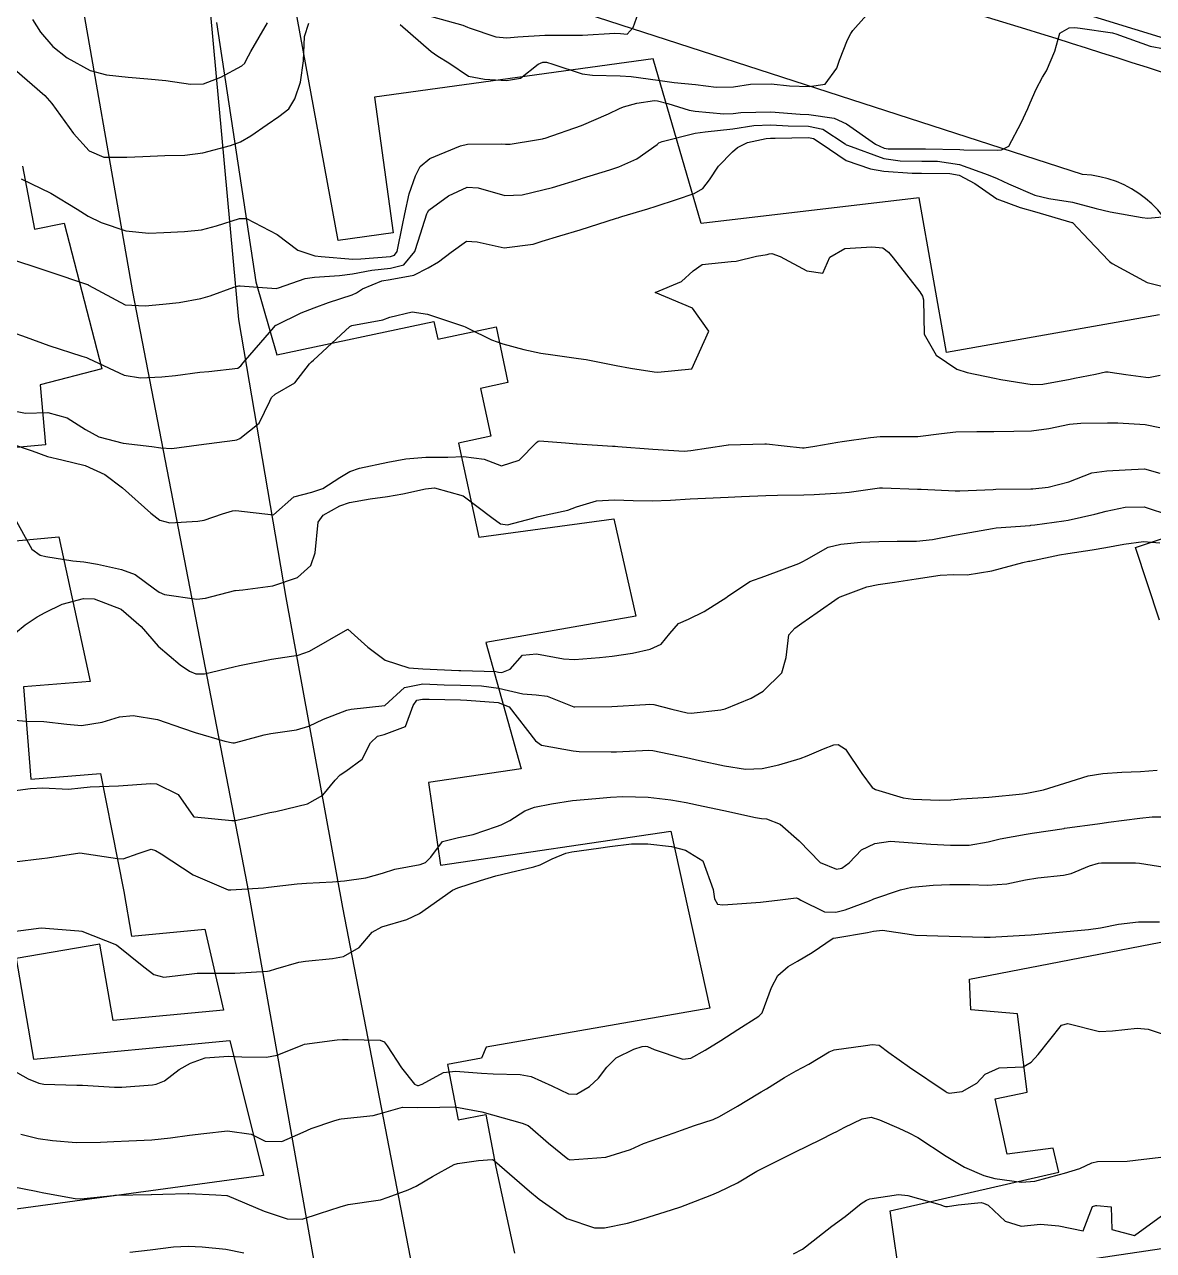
# Model space of a CAD drawing. Header units: metres. Extents: x 318500 to 325275, y 7408834 to 7428799.
# Drawn here: x 320807.5 to 320867.2, y 7424645.8 to 7424710.7 of the extents above; entities that cross this region are included whole.
import ezdxf

# ---------------------------------------------------------------- set-up
doc = ezdxf.new("R2010")
doc.units = ezdxf.units.M
doc.header["$MEASUREMENT"] = 0
for name, color, linetype in [('Curvas de Nivel 1m', 11, 'Continuous'), ('Curvas de Nivel 5m', 15, 'Continuous'), ('Edificações', 30, 'Continuous'), ('Vias Primárias', 230, 'Continuous')]:
    doc.layers.add(name, color=color, linetype=linetype)

msp = doc.modelspace()

# ---------------------------------------------------------------- linework, layer by layer
at = {"layer": 'Curvas de Nivel 1m', "flags": 128}
for points, elevation in [([(320827.376, 7424710.667), (320829.016, 7424709.239), (320829.366, 7424708.997), (320829.959, 7424708.636), (320831, 7424707.939), (320831.838, 7424707.767), (320832.997, 7424707.712), (320833.745, 7424707.836), (320834.674, 7424708.573), (320834.912, 7424708.67), (320835.011, 7424708.683), (320835.115, 7424708.673), (320835.457, 7424708.563), (320837.003, 7424708.055), (320837.538, 7424707.996), (320839.002, 7424707.945), (320839.597, 7424707.908), (320840.999, 7424707.73), (320841.867, 7424707.607), (320842.995, 7424707.487), (320844.078, 7424707.36), (320844.994, 7424707.37), (320845.9, 7424707.518), (320846.997, 7424707.528), (320847.965, 7424707.426), (320848.995, 7424707.394), (320849.848, 7424707.517), (320850.461, 7424708.358), (320850.595, 7424708.778), (320851.033, 7424709.853), (320851.194, 7424710.192), (320851.304, 7424710.347), (320853.06, 7424712.33)], 792), ([(320829.037, 7424711.096), (320830.694, 7424710.625), (320830.934, 7424710.526), (320831.029, 7424710.488), (320832.437, 7424710.012), (320833.024, 7424709.96), (320833.595, 7424710.014), (320835.025, 7424710.096), (320836.585, 7424710.106), (320837.026, 7424710.11), (320838.725, 7424710.213), (320839.027, 7424710.186), (320839.379, 7424710.154), (320839.691, 7424710.503), (320840.047, 7424711.498)], 791), ([(320807, 7424708.304), (320808.599, 7424706.916), (320808.974, 7424706.488), (320810.12, 7424704.898), (320810.941, 7424703.98), (320811.714, 7424703.655), (320812.938, 7424703.655), (320813.783, 7424703.692), (320814.939, 7424703.738), (320816, 7424703.758), (320816.941, 7424703.881), (320818.417, 7424704.26), (320818.947, 7424704.459), (320819.478, 7424704.772), (320820.344, 7424705.374), (320820.966, 7424705.794), (320821.502, 7424706.215), (320821.817, 7424706.742), (320822.11, 7424707.622), (320822.263, 7424708.737), (320822.314, 7424710.028), (320822.559, 7424710.735)], 792), ([(320807.351, 7424702.506), (320808.913, 7424701.748), (320810.309, 7424700.896), (320810.895, 7424700.538), (320811.578, 7424700.191), (320812.883, 7424699.754), (320814.086, 7424699.638), (320814.883, 7424699.669), (320815.98, 7424699.722), (320816.885, 7424699.814), (320817.668, 7424700.018), (320818.894, 7424700.41), (320819.256, 7424700.413), (320820.882, 7424699.563), (320821.974, 7424698.739), (320822.876, 7424698.443), (320823.201, 7424698.4), (320824.873, 7424698.255), (320825.294, 7424698.273), (320826.876, 7424698.408), (320827.08, 7424698.465), (320827.226, 7424698.667), (320827.51, 7424700.048), (320827.621, 7424700.663), (320827.863, 7424701.714), (320828.184, 7424702.657), (320828.428, 7424703.162), (320828.939, 7424703.582), (320830.576, 7424704.255), (320830.947, 7424704.342), (320832.715, 7424704.353), (320832.956, 7424704.338), (320833.198, 7424704.346), (320834.592, 7424704.574), (320834.907, 7424704.624), (320834.961, 7424704.635), (320835.05, 7424704.658), (320836.968, 7424705.33), (320838.399, 7424705.944), (320838.977, 7424706.225), (320839.177, 7424706.309), (320839.889, 7424706.501), (320840.831, 7424706.642), (320840.982, 7424706.629), (320841.531, 7424706.482), (320842.651, 7424706.14), (320842.976, 7424706.092), (320844.482, 7424705.944), (320844.975, 7424705.969), (320845.385, 7424706.017), (320846.976, 7424706.056), (320848.521, 7424705.933), (320848.975, 7424705.9), (320850.325, 7424705.711), (320850.971, 7424705.407), (320852.509, 7424704.335), (320852.957, 7424704.136), (320853.182, 7424704.101), (320854.957, 7424704.099), (320855.155, 7424704.099), (320856.957, 7424704.052), (320857.181, 7424704.043), (320858.957, 7424704.03), (320859.173, 7424704.031), (320859.549, 7424704.241), (320860.207, 7424705.466), (320860.562, 7424706.226), (320860.685, 7424706.523), (320860.995, 7424707.252), (320861.336, 7424707.886), (320861.549, 7424708.215), (320861.977, 7424709.259), (320862.245, 7424710.208), (320862.751, 7424710.494), (320863.043, 7424710.5), (320863.316, 7424710.469), (320865.041, 7424710.224), (320865.083, 7424710.212), (320865.213, 7424710.167), (320867.031, 7424709.525), (320867.777, 7424709.384)], 793), ([(320807.949, 7424710.926), (320808.369, 7424710.265), (320809.016, 7424709.511), (320809.771, 7424708.902), (320811, 7424708.236), (320811.862, 7424708.012), (320812.995, 7424707.89), (320814.041, 7424707.798), (320814.993, 7424707.707), (320816.303, 7424707.504), (320816.991, 7424707.527), (320817.904, 7424707.889), (320819.006, 7424708.486), (320819.163, 7424708.622), (320819.247, 7424708.776), (320819.477, 7424709.235), (320820.358, 7424710.76)], 791), ([(320806.863, 7424698.24), (320807.851, 7424697.916), (320808.857, 7424697.586), (320810.801, 7424696.94), (320810.85, 7424696.921), (320810.873, 7424696.912), (320810.91, 7424696.889), (320812.835, 7424695.846), (320813.892, 7424695.787), (320814.836, 7424695.883), (320815.694, 7424695.965), (320816.84, 7424696.176), (320817.333, 7424696.312), (320818.589, 7424696.784), (320818.851, 7424696.855), (320818.926, 7424696.854), (320820.102, 7424696.761), (320820.849, 7424696.716), (320820.877, 7424696.723), (320820.943, 7424696.749), (320822.35, 7424697.241), (320822.859, 7424697.307), (320824.17, 7424697.4), (320824.862, 7424697.482), (320825.88, 7424697.669), (320826.867, 7424697.786), (320827.568, 7424697.964), (320828.152, 7424698.657), (320828.338, 7424699.202), (320828.795, 7424700.651), (320828.826, 7424700.726), (320828.903, 7424700.842), (320829.935, 7424701.614), (320830.922, 7424702.074), (320831.508, 7424702.024), (320832.916, 7424701.629), (320833.829, 7424701.668), (320834.92, 7424701.917), (320835.432, 7424702.053), (320836.93, 7424702.514), (320836.951, 7424702.519), (320837.013, 7424702.539), (320838.47, 7424702.984), (320838.939, 7424703.132), (320839.889, 7424703.558), (320840.957, 7424704.32), (320841.047, 7424704.401), (320841.232, 7424704.486), (320842.965, 7424704.924), (320843.5, 7424704.987), (320844.967, 7424705.158), (320846.068, 7424705.32), (320846.969, 7424705.355), (320847.886, 7424705.313), (320848.969, 7424705.287), (320849.728, 7424705.129), (320850.899, 7424704.351), (320850.959, 7424704.308), (320851.03, 7424704.279), (320852.949, 7424703.58), (320853.813, 7424703.451), (320854.947, 7424703.447), (320855.788, 7424703.447), (320856.945, 7424703.272), (320858.469, 7424702.722), (320858.934, 7424702.523), (320859.541, 7424702.241), (320860.921, 7424701.64), (320861.661, 7424701.466), (320862.916, 7424701.271), (320864.162, 7424700.931), (320864.909, 7424700.753), (320866.595, 7424700.455), (320866.904, 7424700.422), (320868.46, 7424700.571)], 794), ([(320806.76, 7424690.268), (320807.568, 7424690.118), (320808.759, 7424690.153), (320809.782, 7424689.868), (320810.746, 7424689.254), (320811.459, 7424688.873), (320812.737, 7424688.539), (320814.258, 7424688.36), (320814.735, 7424688.288), (320815.303, 7424688.255), (320816.736, 7424688.451), (320818.646, 7424688.688), (320818.739, 7424688.714), (320818.898, 7424688.778), (320819.922, 7424689.593), (320820.488, 7424690.754), (320820.582, 7424690.943), (320820.776, 7424691.126), (320821.811, 7424691.714), (320822.594, 7424692.732), (320822.697, 7424692.836), (320822.802, 7424692.928), (320824.716, 7424694.702), (320824.785, 7424694.736), (320824.821, 7424694.746), (320826.456, 7424695.045), (320826.828, 7424695.189), (320828.012, 7424695.478), (320828.83, 7424695.349), (320830.726, 7424694.716), (320830.821, 7424694.677), (320830.955, 7424694.618), (320832.206, 7424693.991), (320832.812, 7424693.785), (320833.911, 7424693.477), (320834.807, 7424693.288), (320835.45, 7424693.203), (320836.805, 7424693.013), (320837.217, 7424692.946), (320838.801, 7424692.644), (320839.553, 7424692.502), (320840.797, 7424692.301), (320840.991, 7424692.293), (320842.8, 7424692.46), (320843.704, 7424694.447), (320842.838, 7424695.677), (320840.85, 7424696.49), (320842.242, 7424697.086), (320842.868, 7424697.647), (320843.341, 7424697.985), (320844.875, 7424698.128), (320845.143, 7424698.16), (320846.212, 7424698.417), (320846.783, 7424698.509), (320846.881, 7424698.536), (320847.034, 7424698.56), (320847.472, 7424698.401), (320848.869, 7424697.647), (320849.716, 7424697.518), (320850.094, 7424698.362), (320850.885, 7424698.818), (320852.318, 7424698.903), (320852.885, 7424698.854), (320853.193, 7424698.635), (320853.434, 7424698.322), (320854.853, 7424696.529), (320854.989, 7424696.298), (320855.037, 7424696.107), (320855.085, 7424694.296), (320855.706, 7424693.183), (320856.802, 7424692.441), (320857.354, 7424692.264), (320858.796, 7424691.967), (320859.138, 7424691.902), (320860.791, 7424691.629), (320861.344, 7424691.659), (320862.796, 7424691.921), (320863.026, 7424691.959), (320864.129, 7424692.177), (320864.662, 7424692.311), (320864.801, 7424692.305), (320864.912, 7424692.28), (320865.73, 7424692.156), (320866.798, 7424692.012), (320866.928, 7424692.009), (320867.558, 7424692.129)], 796), ([(320806.736, 7424688.539), (320807.927, 7424688.118), (320808.729, 7424687.823), (320809.487, 7424687.658), (320810.725, 7424687.356), (320811.76, 7424686.87), (320812.71, 7424686.163), (320814.191, 7424684.837), (320814.684, 7424684.456), (320815.196, 7424684.311), (320816.684, 7424684.4), (320817.023, 7424684.467), (320817.996, 7424684.79), (320818.52, 7424684.955), (320818.693, 7424684.966), (320820.69, 7424684.75), (320821.753, 7424685.691), (320822.708, 7424685.948), (320823.298, 7424686.134), (320824.193, 7424686.708), (320824.723, 7424687.039), (320825.234, 7424687.201), (320826.729, 7424687.52), (320827.687, 7424687.703), (320828.731, 7424687.794), (320829.897, 7424687.798), (320830.732, 7424687.824), (320831.817, 7424687.69), (320832.727, 7424687.332), (320833.675, 7424687.637), (320834.584, 7424688.572), (320834.67, 7424688.642), (320834.741, 7424688.655), (320836.113, 7424688.549), (320836.699, 7424688.5), (320836.74, 7424688.499), (320838.605, 7424688.378), (320838.739, 7424688.369), (320838.889, 7424688.358), (320840.737, 7424688.212), (320842.385, 7424688.114), (320842.737, 7424688.135), (320844.609, 7424688.432), (320844.72, 7424688.451), (320844.74, 7424688.451), (320846.654, 7424688.498), (320846.741, 7424688.496), (320847.686, 7424688.396), (320848.644, 7424688.287), (320848.739, 7424688.288), (320849.297, 7424688.372), (320850.515, 7424688.582), (320850.744, 7424688.614), (320852.246, 7424688.837), (320852.748, 7424688.884), (320854.177, 7424688.881), (320854.749, 7424688.889), (320855.991, 7424689.041), (320856.753, 7424689.138), (320857.856, 7424689.156), (320858.753, 7424689.144), (320859.818, 7424689.17), (320860.754, 7424689.185), (320861.664, 7424689.298), (320862.76, 7424689.532), (320863.354, 7424689.591), (320864.762, 7424689.607), (320865.314, 7424689.61), (320866.761, 7424689.521), (320867.532, 7424689.354)], 797), ([(320806.918, 7424684.705), (320807.908, 7424682.921), (320808.35, 7424682.608), (320808.656, 7424682.532), (320810.075, 7424682.309), (320810.654, 7424682.25), (320811.389, 7424682.137), (320812.65, 7424681.855), (320813.379, 7424681.581), (320814.396, 7424680.834), (320814.637, 7424680.654), (320814.924, 7424680.537), (320816.632, 7424680.283), (320817.096, 7424680.332), (320818.639, 7424680.734), (320818.676, 7424680.743), (320819.064, 7424680.774), (320820.642, 7424680.989), (320821.955, 7424681.429), (320822.653, 7424682.056), (320822.889, 7424682.727), (320823.052, 7424684.357), (320823.302, 7424684.721), (320824.192, 7424685.213), (320824.7, 7424685.4), (320825.796, 7424685.591), (320826.706, 7424685.71), (320827.524, 7424685.845), (320828.712, 7424686.12), (320829.191, 7424686.165), (320830.707, 7424685.743), (320832.232, 7424684.597), (320832.685, 7424684.263), (320833.057, 7424684.214), (320834.398, 7424684.573), (320834.625, 7424684.636), (320834.691, 7424684.651), (320836.25, 7424684.993), (320836.699, 7424685.157), (320837.749, 7424685.48), (320838.705, 7424685.534), (320839.699, 7424685.506), (320840.705, 7424685.489), (320841.668, 7424685.513), (320842.707, 7424685.586), (320843.523, 7424685.632), (320844.709, 7424685.68), (320845.42, 7424685.712), (320846.71, 7424685.771), (320847.326, 7424685.786), (320848.711, 7424685.797), (320849.27, 7424685.813), (320850.713, 7424685.899), (320851.122, 7424685.938), (320852.718, 7424686.167), (320852.871, 7424686.174), (320854.717, 7424686.106), (320854.914, 7424686.1), (320856.716, 7424686.01), (320856.971, 7424686.012), (320858.718, 7424686.09), (320858.872, 7424686.094), (320860.718, 7424686.112), (320860.823, 7424686.114), (320861.629, 7424686.206), (320862.723, 7424686.493), (320863.942, 7424686.964), (320864.729, 7424687.075), (320865.696, 7424687.122), (320866.73, 7424687.167), (320867.541, 7424686.941)], 798), ([(320807.04, 7424678.497), (320807.562, 7424678.926), (320808.186, 7424679.347), (320808.62, 7424679.583), (320809.508, 7424680.016), (320810.632, 7424680.323), (320811.204, 7424680.302), (320812.623, 7424679.755), (320813.682, 7424678.844), (320814.595, 7424677.799), (320815.756, 7424676.812), (320816.247, 7424676.476), (320816.575, 7424676.337), (320817.031, 7424676.34), (320818.579, 7424676.704), (320818.884, 7424676.775), (320820.585, 7424677.111), (320821.996, 7424677.329), (320822.592, 7424677.527), (320824.61, 7424678.7), (320825.665, 7424677.753), (320826.586, 7424677.052), (320827.83, 7424676.657), (320828.58, 7424676.608), (320830.472, 7424676.514), (320830.579, 7424676.509), (320832.437, 7424676.451), (320832.578, 7424676.429), (320832.756, 7424676.41), (320833.195, 7424676.584), (320833.852, 7424677.317), (320834.592, 7424677.401), (320836.013, 7424677.125), (320836.588, 7424677.086), (320837.914, 7424677.197), (320838.591, 7424677.262), (320839.664, 7424677.429), (320840.597, 7424677.648), (320841.176, 7424677.907), (320841.633, 7424678.475), (320842.092, 7424678.993), (320842.622, 7424679.23), (320843.447, 7424679.628), (320844.639, 7424680.393), (320844.664, 7424680.406), (320844.689, 7424680.43), (320845.855, 7424681.211), (320846.651, 7424681.498), (320848.446, 7424682.172), (320848.659, 7424682.268), (320848.854, 7424682.377), (320850.005, 7424683.025), (320850.673, 7424683.189), (320851.725, 7424683.289), (320852.675, 7424683.337), (320853.646, 7424683.345), (320854.676, 7424683.356), (320855.521, 7424683.444), (320856.681, 7424683.666), (320857.191, 7424683.756), (320858.687, 7424684.024), (320858.888, 7424684.046), (320860.689, 7424684.185), (320860.722, 7424684.187), (320860.927, 7424684.216), (320862.463, 7424684.424), (320862.694, 7424684.463), (320864.093, 7424684.782), (320864.701, 7424684.934), (320865.709, 7424685.151), (320866.705, 7424685.166), (320868.104, 7424684.714)], 799), ([(320806.492, 7424670.093), (320807.847, 7424670.273), (320808.494, 7424670.302), (320809.843, 7424670.239), (320810.494, 7424670.312), (320811.001, 7424670.369), (320812.496, 7424670.415), (320814.196, 7424670.533), (320814.497, 7424670.523), (320815.64, 7424669.961), (320816.46, 7424668.8), (320816.48, 7424668.779), (320816.512, 7424668.767), (320818.477, 7424668.577), (320818.664, 7424668.59), (320819.469, 7424668.765), (320820.482, 7424668.998), (320820.803, 7424669.065), (320822.487, 7424669.462), (320823.29, 7424669.914), (320823.939, 7424670.706), (320824.209, 7424671), (320824.507, 7424671.188), (320825.375, 7424671.83), (320825.804, 7424672.681), (320826.174, 7424673.037), (320826.537, 7424673.122), (320827.655, 7424673.547), (320828.058, 7424674.655), (320828.269, 7424674.947), (320828.564, 7424675.005), (320828.908, 7424674.989), (320830.563, 7424674.959), (320830.901, 7424674.952), (320832.562, 7424674.819), (320833.144, 7424674.584), (320834.533, 7424672.797), (320834.848, 7424672.565), (320836.526, 7424672.256), (320836.833, 7424672.227), (320838.525, 7424672.209), (320838.817, 7424672.216), (320840.527, 7424672.297), (320840.734, 7424672.279), (320842.522, 7424671.908), (320843.209, 7424671.761), (320844.516, 7424671.466), (320845.638, 7424671.293), (320846.514, 7424671.323), (320847.392, 7424671.522), (320848.522, 7424671.868), (320848.895, 7424672.004), (320849.756, 7424672.362), (320850.3, 7424672.587), (320850.534, 7424672.595), (320850.915, 7424672.346), (320851.783, 7424671.066), (320852.329, 7424670.332), (320852.499, 7424670.223), (320853.974, 7424669.787), (320854.494, 7424669.701), (320855.868, 7424669.654), (320856.494, 7424669.679), (320857.04, 7424669.719), (320858.496, 7424669.819), (320860.269, 7424669.995), (320860.498, 7424670.026), (320861.38, 7424670.207), (320862.231, 7424670.468), (320862.506, 7424670.562), (320863.744, 7424670.945), (320864.514, 7424671.072), (320865.53, 7424671.14), (320866.516, 7424671.176), (320867.403, 7424671.24)], 801), ([(320806.983, 7424666.391), (320808.445, 7424666.573), (320808.743, 7424666.608), (320810.45, 7424666.88), (320812.446, 7424666.579), (320812.743, 7424666.558), (320813.538, 7424666.844), (320814.225, 7424667.062), (320814.453, 7424667.002), (320814.74, 7424666.826), (320816.434, 7424665.701), (320818.281, 7424664.922), (320818.422, 7424664.908), (320820.153, 7424665.026), (320820.425, 7424665.056), (320821.927, 7424665.228), (320822.428, 7424665.263), (320823.805, 7424665.331), (320824.43, 7424665.398), (320825.559, 7424665.557), (320826.437, 7424665.805), (320827.089, 7424666.015), (320828.444, 7424666.259), (320828.725, 7424666.366), (320829, 7424666.642), (320829.623, 7424667.472), (320830.466, 7424667.677), (320831.237, 7424667.84), (320832.475, 7424668.271), (320832.713, 7424668.351), (320833.17, 7424668.583), (320833.97, 7424669.09), (320834.487, 7424669.289), (320835.387, 7424669.454), (320836.491, 7424669.632), (320837.722, 7424669.752), (320838.493, 7424669.813), (320839.145, 7424669.852), (320840.493, 7424669.821), (320841.691, 7424669.671), (320842.491, 7424669.528), (320843.388, 7424669.346), (320844.487, 7424669.102), (320846.156, 7424668.741), (320846.483, 7424668.694), (320846.738, 7424668.662), (320847.473, 7424668.395), (320848.467, 7424667.501), (320849.587, 7424666.363), (320850.445, 7424666.016), (320850.726, 7424666.067), (320851.116, 7424666.343), (320851.767, 7424667.031), (320852.466, 7424667.372), (320853.297, 7424667.488), (320854.467, 7424667.407), (320855.422, 7424667.33), (320856.465, 7424667.275), (320857.454, 7424667.271), (320858.468, 7424667.456), (320859.092, 7424667.619), (320860.475, 7424667.865), (320860.782, 7424667.909), (320862.48, 7424668.167), (320862.498, 7424668.172), (320862.637, 7424668.188), (320864.243, 7424668.412), (320864.483, 7424668.447), (320864.814, 7424668.496), (320866.486, 7424668.707), (320867.133, 7424668.777), (320868.487, 7424668.767)], 802), ([(320806.654, 7424662.678), (320808.4, 7424662.91), (320810.398, 7424662.754), (320810.546, 7424662.73), (320812.387, 7424662.016), (320813.824, 7424660.838), (320814.364, 7424660.431), (320814.878, 7424660.306), (320816.365, 7424660.48), (320816.656, 7424660.507), (320818.366, 7424660.511), (320818.632, 7424660.51), (320820.368, 7424660.617), (320820.477, 7424660.64), (320820.811, 7424660.743), (320822.018, 7424661.083), (320822.376, 7424661.15), (320823.801, 7424661.283), (320824.38, 7424661.386), (320825.209, 7424661.867), (320825.891, 7424662.678), (320826.403, 7424662.959), (320827.723, 7424663.34), (320828.41, 7424663.668), (320829.768, 7424664.63), (320830.152, 7424664.896), (320830.426, 7424665.025), (320831.627, 7424665.407), (320832.436, 7424665.656), (320833.183, 7424665.838), (320834.443, 7424666.129), (320834.773, 7424666.237), (320835.41, 7424666.556), (320836.142, 7424666.857), (320836.456, 7424666.924), (320837.861, 7424667.117), (320838.46, 7424667.206), (320839.609, 7424667.353), (320840.463, 7424667.349), (320841.729, 7424667.203), (320842.458, 7424667.021), (320843.386, 7424666.446), (320843.932, 7424664.933), (320843.994, 7424664.436), (320844.148, 7424664.165), (320844.417, 7424664.117), (320844.705, 7424664.139), (320846.419, 7424664.266), (320847.473, 7424664.394), (320848.308, 7424664.495), (320848.421, 7424664.463), (320848.567, 7424664.378), (320849.803, 7424663.749), (320850.414, 7424663.736), (320850.907, 7424663.853), (320852.188, 7424664.332), (320852.342, 7424664.41), (320852.422, 7424664.443), (320853.824, 7424664.914), (320854.431, 7424665.058), (320855.558, 7424665.158), (320856.434, 7424665.191), (320857.491, 7424665.203), (320858.434, 7424665.167), (320859.445, 7424665.225), (320860.438, 7424665.444), (320861.095, 7424665.556), (320862.443, 7424665.69), (320862.842, 7424665.788), (320863.809, 7424666.176), (320864.295, 7424666.329), (320864.453, 7424666.347), (320866.256, 7424666.34), (320866.453, 7424666.33), (320867.799, 7424666.12)], 803), ([(320806.302, 7424655.716), (320807.717, 7424654.919), (320808.287, 7424654.69), (320808.543, 7424654.649), (320810.286, 7424654.595), (320810.582, 7424654.581), (320812.284, 7424654.481), (320812.659, 7424654.48), (320814.287, 7424654.604), (320814.479, 7424654.635), (320814.915, 7424654.821), (320815.69, 7424655.419), (320816.304, 7424655.75), (320817.071, 7424656.03), (320818.31, 7424656.125), (320819.002, 7424656.078), (320820.31, 7424656.073), (320820.88, 7424656.173), (320822.231, 7424656.721), (320822.32, 7424656.748), (320824.046, 7424656.979), (320824.323, 7424656.998), (320824.626, 7424656.999), (320826.323, 7424656.972), (320826.536, 7424656.88), (320826.692, 7424656.664), (320827.456, 7424655.499), (320828.133, 7424654.642), (320828.289, 7424654.575), (320828.353, 7424654.576), (320828.535, 7424654.638), (320829.665, 7424655.261), (320830.301, 7424655.325), (320831.684, 7424655.215), (320832.299, 7424655.188), (320833.715, 7424655.16), (320834.297, 7424655.055), (320835.395, 7424654.553), (320836.284, 7424654.122), (320836.702, 7424654.116), (320837.384, 7424654.524), (320837.861, 7424654.952), (320838.305, 7424655.532), (320838.791, 7424656.027), (320839.739, 7424656.496), (320840.178, 7424656.635), (320840.322, 7424656.652), (320840.461, 7424656.628), (320840.807, 7424656.483), (320842.313, 7424655.962), (320842.747, 7424656.02), (320843.506, 7424656.442), (320844.325, 7424656.958), (320845.22, 7424657.532), (320846.338, 7424658.24), (320846.509, 7424658.407), (320847.008, 7424659.753), (320847.349, 7424660.395), (320847.894, 7424660.87), (320848.382, 7424661.15), (320849.151, 7424661.606), (320850.27, 7424662.352), (320850.4, 7424662.385), (320852.079, 7424662.657), (320852.404, 7424662.73), (320852.87, 7424662.788), (320854.402, 7424662.546), (320854.625, 7424662.52), (320856.402, 7424662.47), (320858.245, 7424662.408), (320858.402, 7424662.408), (320858.568, 7424662.414), (320860.403, 7424662.515), (320860.73, 7424662.542), (320862.405, 7424662.702), (320863.763, 7424662.82), (320864.407, 7424662.914), (320865.349, 7424663.095), (320866.411, 7424663.216), (320867.513, 7424663.225)], 804), ([(320806.216, 7424649.353), (320808.139, 7424648.983), (320808.211, 7424648.967), (320808.535, 7424648.905), (320810.206, 7424648.593), (320810.497, 7424648.586), (320812.209, 7424648.761), (320812.3, 7424648.767), (320814.21, 7424648.805), (320814.236, 7424648.803), (320814.829, 7424648.821), (320816.155, 7424648.857), (320816.211, 7424648.854), (320817.627, 7424648.786), (320818.21, 7424648.754), (320818.242, 7424648.747), (320820.198, 7424647.927), (320821.404, 7424647.519), (320822.192, 7424647.507), (320823.109, 7424647.799), (320824.202, 7424648.162), (320824.626, 7424648.271), (320826.208, 7424648.504), (320826.344, 7424648.531), (320826.744, 7424648.662), (320827.808, 7424649.054), (320828.219, 7424649.25), (320829.092, 7424649.767), (320830.237, 7424650.4), (320830.403, 7424650.452), (320831.514, 7424650.601), (320832.241, 7424650.652), (320832.292, 7424650.641), (320832.36, 7424650.588), (320834.216, 7424648.989), (320834.719, 7424648.555), (320836.195, 7424647.532), (320837.659, 7424647.047), (320838.188, 7424647.049), (320839.404, 7424647.292), (320840.2, 7424647.513), (320841.728, 7424647.99), (320842.207, 7424648.152), (320842.984, 7424648.448), (320843.854, 7424648.797), (320844.218, 7424648.946), (320845.213, 7424649.433), (320846.234, 7424650.039), (320846.472, 7424650.171), (320846.935, 7424650.4), (320848.247, 7424651.045), (320849.624, 7424651.723), (320850.265, 7424652.043), (320850.47, 7424652.145), (320850.846, 7424652.344), (320851.793, 7424652.816), (320852.276, 7424652.902), (320852.715, 7424652.764), (320853.747, 7424652.308), (320854.267, 7424652.075), (320854.742, 7424651.814), (320856.249, 7424650.84), (320857.202, 7424650.26), (320858.234, 7424649.821), (320858.81, 7424649.662), (320860.229, 7424649.463), (320860.922, 7424649.517), (320862.235, 7424649.865), (320862.492, 7424649.931), (320863.308, 7424650.179), (320863.938, 7424650.479), (320864.246, 7424650.547), (320865.817, 7424650.575), (320866.247, 7424650.62), (320867.585, 7424650.785)], 806), ([(320848.179, 7424645.676), (320848.639, 7424645.917), (320849.209, 7424646.365), (320850.198, 7424647.129), (320850.897, 7424647.649), (320851.754, 7424648.335), (320852.035, 7424648.51), (320852.214, 7424648.576), (320853.714, 7424648.811), (320854.217, 7424648.758), (320855.898, 7424648.275), (320856.131, 7424648.193), (320856.209, 7424648.171), (320856.309, 7424648.169), (320856.878, 7424648.263), (320858.085, 7424648.378), (320858.212, 7424648.356), (320858.458, 7424648.246), (320859.365, 7424647.396), (320860.199, 7424647.136), (320861.235, 7424647.239), (320862.2, 7424647.156), (320863.488, 7424646.887), (320863.971, 7424648.172), (320864.159, 7424648.222), (320864.211, 7424648.226), (320864.96, 7424648.159), (320864.998, 7424646.958), (320866.195, 7424646.64), (320868.21, 7424648.11)], 807), ([(320813.087, 7424645.764), (320814.17, 7424645.874), (320815.399, 7424646.038), (320816.173, 7424646.075), (320816.917, 7424646.048), (320818.171, 7424645.923), (320819.122, 7424645.719)], 807)]:
    msp.add_lwpolyline(points, dxfattribs=dict(at, elevation=elevation))
at = {"layer": 'Curvas de Nivel 5m', "flags": 128}
for points, elevation in [([(320806.812, 7424694.409), (320807.606, 7424694.13), (320808.802, 7424693.703), (320810.56, 7424693.126), (320810.792, 7424693.056), (320810.912, 7424693.008), (320811.168, 7424692.884), (320812.789, 7424692.125), (320813.653, 7424691.981), (320814.788, 7424692.03), (320815.511, 7424692.101), (320816.792, 7424692.278), (320817.271, 7424692.325), (320818.796, 7424692.5), (320818.955, 7424692.621), (320819.081, 7424692.776), (320820.594, 7424694.529), (320820.783, 7424694.751), (320820.803, 7424694.767), (320820.82, 7424694.775), (320822.153, 7424695.414), (320822.834, 7424695.694), (320823.586, 7424695.971), (320824.845, 7424696.367), (320825.069, 7424696.474), (320825.395, 7424696.692), (320826.417, 7424697.116), (320826.858, 7424697.177), (320828.109, 7424697.41), (320828.867, 7424697.8), (320829.401, 7424698.113), (320830.069, 7424698.632), (320830.886, 7424699.207), (320831.452, 7424699.178), (320832.883, 7424698.85), (320834.401, 7424699.058), (320834.886, 7424699.203), (320835.818, 7424699.485), (320836.893, 7424699.816), (320838.811, 7424700.424), (320838.899, 7424700.448), (320838.946, 7424700.463), (320839.092, 7424700.508), (320840.472, 7424700.929), (320840.909, 7424701.059), (320841.982, 7424701.406), (320842.919, 7424701.734), (320843.378, 7424701.999), (320843.73, 7424702.448), (320844.201, 7424703.181), (320844.953, 7424703.939), (320845.213, 7424704.17), (320845.735, 7424704.422), (320846.732, 7424704.643), (320846.962, 7424704.654), (320847.209, 7424704.653), (320848.963, 7424704.687), (320849.225, 7424704.639), (320849.626, 7424704.37), (320850.947, 7424703.467), (320852.242, 7424703.036), (320852.939, 7424702.913), (320854.444, 7424702.8), (320854.937, 7424702.798), (320856.428, 7424702.788), (320856.936, 7424702.698), (320857.758, 7424702.262), (320858.918, 7424701.447), (320860.157, 7424700.986), (320860.908, 7424700.779), (320862.888, 7424700.203), (320862.917, 7424700.19), (320863.791, 7424699.281), (320864.835, 7424698.17), (320864.879, 7424698.13), (320865.014, 7424698.032), (320866.863, 7424697.017), (320868.323, 7424696.66)], 795), ([(320806.545, 7424673.929), (320807.633, 7424673.834), (320808.544, 7424673.81), (320809.765, 7424673.668), (320810.541, 7424673.607), (320811.628, 7424673.785), (320812.548, 7424674.057), (320813.267, 7424674.131), (320814.546, 7424673.914), (320815.882, 7424673.468), (320816.537, 7424673.235), (320818.108, 7424672.784), (320818.529, 7424672.682), (320818.626, 7424672.681), (320818.958, 7424672.774), (320820.187, 7424673.104), (320820.536, 7424673.178), (320821.903, 7424673.373), (320822.543, 7424673.566), (320823.334, 7424673.933), (320824.556, 7424674.408), (320824.792, 7424674.461), (320826.56, 7424674.67), (320827.607, 7424675.622), (320828.572, 7424675.805), (320829.698, 7424675.76), (320830.571, 7424675.732), (320831.673, 7424675.705), (320832.57, 7424675.58), (320833.862, 7424675.283), (320834.567, 7424675.222), (320835.158, 7424675.153), (320836.561, 7424674.598), (320836.605, 7424674.583), (320838.561, 7424674.617), (320840.343, 7424674.712), (320840.562, 7424674.725), (320840.789, 7424674.713), (320841.743, 7424674.472), (320842.557, 7424674.273), (320842.762, 7424674.251), (320844.322, 7424674.434), (320844.561, 7424674.489), (320845.939, 7424675.044), (320846.57, 7424675.412), (320847.554, 7424676.395), (320847.791, 7424677.193), (320847.921, 7424678.39), (320848.243, 7424678.758), (320848.62, 7424679.019), (320849.418, 7424679.578), (320850.538, 7424680.352), (320850.641, 7424680.403), (320852.047, 7424680.935), (320852.647, 7424681.067), (320853.51, 7424681.178), (320854.651, 7424681.358), (320855.926, 7424681.555), (320856.653, 7424681.579), (320857.352, 7424681.564), (320858.655, 7424681.773), (320860.286, 7424682.226), (320860.592, 7424682.29), (320860.661, 7424682.3), (320862.239, 7424682.624), (320862.668, 7424682.695), (320863.963, 7424682.885), (320864.673, 7424683.01), (320865.64, 7424683.191), (320866.678, 7424683.329), (320867.541, 7424683.264)], 800), ([(320807.323, 7424651.997), (320808.249, 7424651.777), (320809.006, 7424651.657), (320810.247, 7424651.56), (320811.534, 7424651.581), (320812.248, 7424651.619), (320813.043, 7424651.643), (320814.249, 7424651.7), (320815.247, 7424651.812), (320816.251, 7424651.943), (320817.007, 7424652.038), (320818.254, 7424652.17), (320819.495, 7424652.004), (320820.249, 7424651.633), (320821.126, 7424651.614), (320822.254, 7424652.111), (320822.682, 7424652.29), (320823.87, 7424652.704), (320824.165, 7424652.798), (320824.262, 7424652.817), (320825.955, 7424652.984), (320826.266, 7424653.072), (320827.505, 7424653.418), (320828.272, 7424653.415), (320829.474, 7424653.426), (320830.272, 7424653.436), (320831.695, 7424653.173), (320832.267, 7424653.024), (320833.828, 7424652.574), (320834.137, 7424652.449), (320834.258, 7424652.365), (320835.224, 7424651.524), (320836.242, 7424650.691), (320836.351, 7424650.648), (320838.243, 7424650.786), (320839.562, 7424651.181), (320840.25, 7424651.508), (320841.864, 7424652.074), (320842.258, 7424652.211), (320842.932, 7424652.45), (320843.927, 7424652.773), (320844.267, 7424652.928), (320845.215, 7424653.482), (320846.286, 7424654.125), (320846.465, 7424654.23), (320846.736, 7424654.403), (320847.693, 7424654.995), (320848.304, 7424655.34), (320848.977, 7424655.703), (320850.056, 7424656.354), (320850.321, 7424656.453), (320851.979, 7424656.678), (320852.324, 7424656.735), (320852.702, 7424656.702), (320853.21, 7424656.317), (320854.309, 7424655.548), (320856.186, 7424654.272), (320856.247, 7424654.228), (320856.289, 7424654.205), (320856.399, 7424654.159), (320857.09, 7424654.262), (320857.865, 7424654.686), (320858.304, 7424655.172), (320859.038, 7424655.511), (320860.31, 7424655.566), (320860.726, 7424655.801), (320861.104, 7424656.208), (320862.336, 7424657.759), (320862.672, 7424657.851), (320864.339, 7424657.431), (320865.038, 7424657.461), (320866.342, 7424657.605), (320866.925, 7424657.548), (320868.334, 7424657.065)], 805)]:
    msp.add_lwpolyline(points, dxfattribs=dict(at, elevation=elevation))
at = {"layer": 'Edificações'}
for points in [[(320808.47, 7424728.161), (320879.816, 7424706.243), (320915.65, 7424692.636), (320943.395, 7424680.651), (320944.684, 7424689.521), (320951.989, 7424687.375), (320950.27, 7424677.79), (320977.503, 7424667.183), (320982.803, 7424686.423), (320978.157, 7424687.882), (320977.528, 7424685.881), (320973.213, 7424687.236), (320973.972, 7424691.477), (320968.817, 7424692.4), (320967.082, 7424685.858), (320952.932, 7424689.223), (320955.731, 7424702.475), (320937.871, 7424710.793)], [(320867.516, 7424695.315), (320856.26, 7424693.317), (320854.806, 7424701.51), (320843.288, 7424700.143), (320840.753, 7424708.858), (320826.018, 7424706.819), (320827.01, 7424699.648), (320824.108, 7424699.246), (320821.535, 7424713.256)], [(320817.673, 7424710.774), (320819.758, 7424697.063), (320820.866, 7424693.197), (320829.166, 7424694.97), (320829.367, 7424694.028), (320832.447, 7424694.686), (320833.078, 7424691.735), (320831.632, 7424691.426), (320832.171, 7424688.901), (320830.47, 7424688.537), (320831.533, 7424683.562), (320838.667, 7424684.532), (320839.834, 7424679.377), (320831.905, 7424677.99), (320833.781, 7424671.314), (320828.869, 7424670.588), (320829.515, 7424666.214), (320841.684, 7424668.011), (320843.753, 7424658.653), (320831.927, 7424656.606), (320831.672, 7424656.013), (320829.89, 7424655.674), (320830.445, 7424652.754), (320831.907, 7424653.032), (320832.436, 7424650.247), (320833.428, 7424645.71)], [(320807.412, 7424703.177), (320808.057, 7424699.854), (320809.623, 7424700.157), (320811.618, 7424692.459), (320808.342, 7424691.61), (320808.633, 7424688.444), (320798.715, 7424687.54)], [(320867.524, 7424679.178), (320866.241, 7424683.013), (320869.614, 7424684.142)], [(320799.161, 7424682.644), (320809.342, 7424683.572), (320810.991, 7424675.936), (320807.471, 7424675.652), (320807.865, 7424670.773), (320811.535, 7424671.069), (320812.141, 7424668.041), (320812.766, 7424664.83), (320813.186, 7424662.474), (320817.049, 7424662.841), (320818.04, 7424658.55), (320812.206, 7424658.005), (320811.512, 7424662.044), (320807.083, 7424661.283), (320807.997, 7424655.963), (320818.372, 7424656.954), (320820.151, 7424649.821), (320804.988, 7424647.742)], [(320870.36, 7424646.345), (320853.855, 7424643.894), (320853.289, 7424647.938), (320862.194, 7424649.997), (320861.904, 7424651.25), (320859.457, 7424650.936), (320858.834, 7424653.86), (320860.514, 7424654.217), (320860.015, 7424658.354), (320857.546, 7424658.576), (320857.468, 7424660.197), (320873.427, 7424663.27)]]:
    msp.add_lwpolyline(points, dxfattribs=at)
at = {"layer": 'Vias Primárias'}
for points in [[(320797.764, 7424587.248), (320824.55, 7424591.284, 0.378177), (320831.134, 7424599.13), (320826.195, 7424626.298), (320819.307, 7424665.156), (320813.244, 7424696.528), (320810.022, 7424714.979, 0.353569), (320802.24, 7424721.779), (320777.014, 7424728.294, 0.417697), (320768.26, 7424723.063, 0.114374), (320768.11, 7424711.63, -0.031293), (320771.705, 7424688.177), (320780.799, 7424634.662), (320789.14, 7424590.423, 0.29209)], [(320850.631, 7424565.715), (320885.367, 7424570.969, 0.432321), (320890.706, 7424578.696, -0.019726), (320886.914, 7424600.512, 0.02167), (320881.337, 7424631.871, -0.022299), (320876.459, 7424659.506, 0.0236), (320871.506, 7424687.149, 0.008452), (320868.715, 7424698.484, 0.327508), (320863.454, 7424702.734), (320826.221, 7424714.811, 0.355222), (320817.338, 7424711.375), (320818.836, 7424695.062), (320821.342, 7424680.365), (320824.338, 7424663.979), (320829.039, 7424639.64), (320833.969, 7424611.662), (320839.05, 7424584.304), (320843.352, 7424568.333, 0.301247)]]:
    msp.add_lwpolyline(points, format="xyb", close=True, dxfattribs=at)
msp.add_lwpolyline([(320847.495, 7424714.295, -0.02148), (320898.689, 7424697.213, -0.016568), (320946.481, 7424677.112, 0.021634), (320968.169, 7424668.247, -0.119261), (320989.53, 7424654.186, -0.075795), (321005.282, 7424638.424), (321007.176, 7424635.879), (321008.435, 7424632.987), (321010.933, 7424625.091), (321024.692, 7424558.1, 0.251933), (321034.592, 7424546.254, 0.124923), (321048.625, 7424544.384), (321080.701, 7424551.728, 0.170016), (321107.48, 7424568.587), (321135.727, 7424593.976), (321146.379, 7424601.82), (321150.734, 7424604.41, -0.110904), (321167.175, 7424609.78), (321201.661, 7424617.874, 0.085974), (321221.849, 7424626.458, -0.02468)], format="xyb", dxfattribs=at)

doc.saveas('drawing.dxf')
